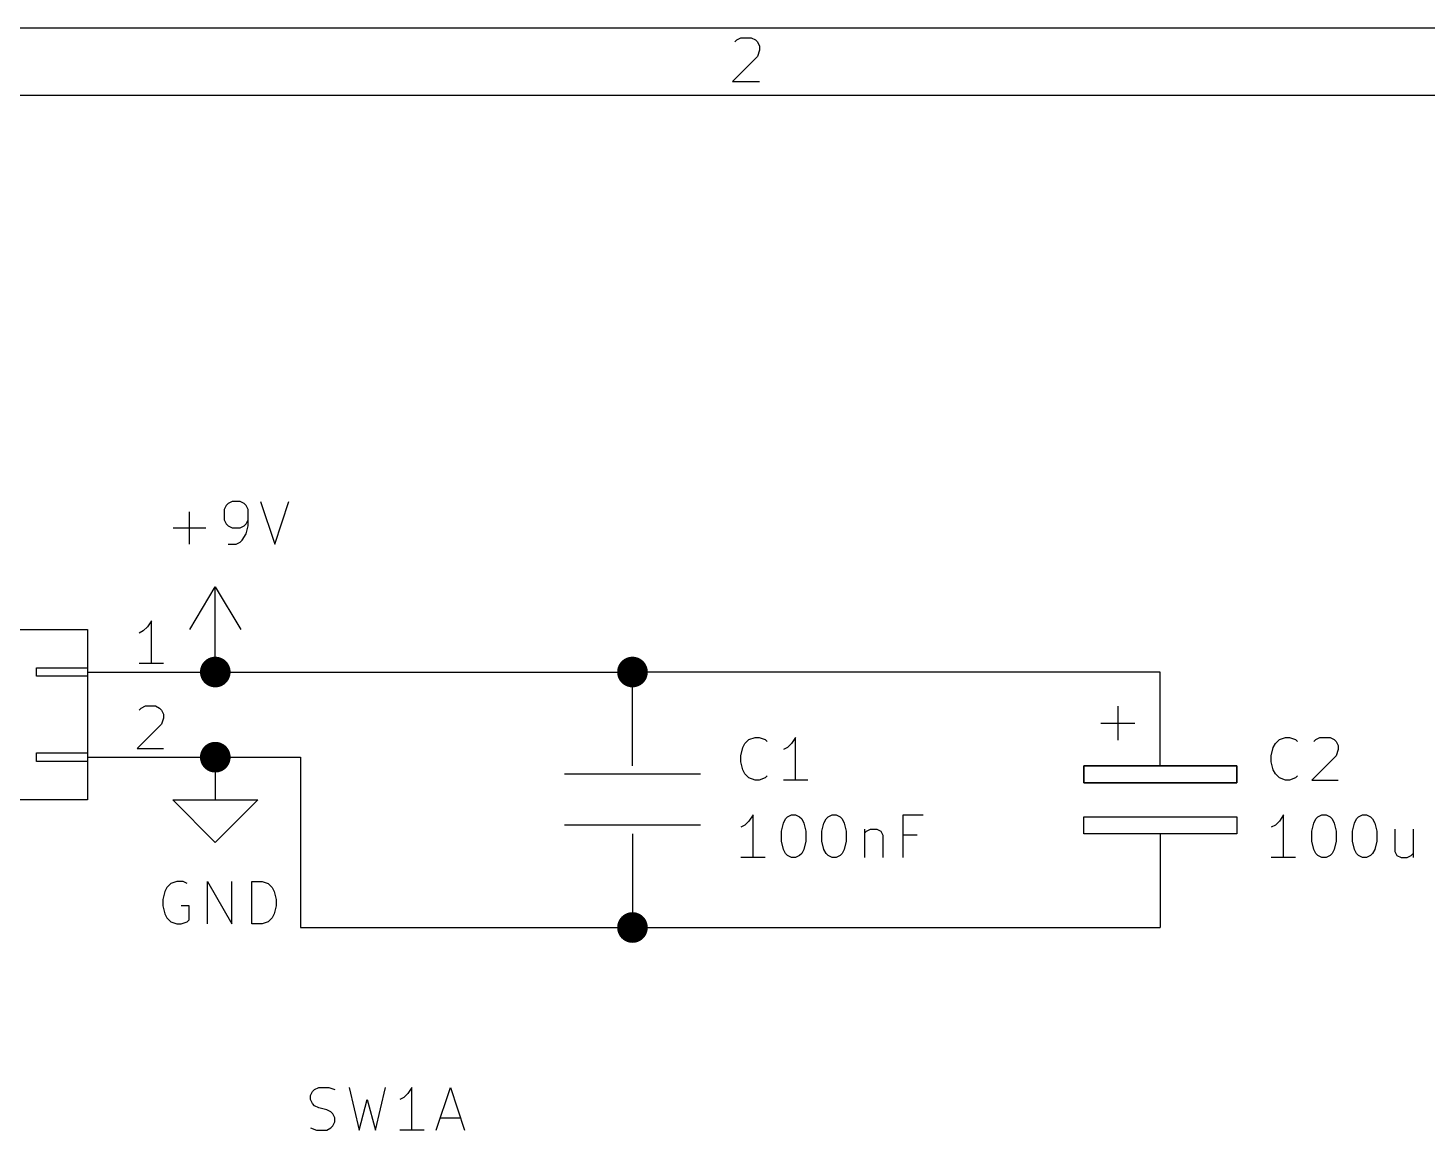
# Model space of a CAD drawing. Extents: x 0.4 to 11.3, y -7.9 to -0.4.
# Drawn here: x 2.53 to 4.173, y -1.688 to -0.394 of the extents above; entities that cross this region are included whole.
import ezdxf

# ---------------------------------------------------------------- set-up
doc = ezdxf.new("R2010")
doc.units = 0
doc.header["$MEASUREMENT"] = 0
for name, color, linetype in [('CYAN2', 4, 'CONTINUOUS'), ('GREEN3', 91, 'CONTINUOUS'), ('RED2', 1, 'CONTINUOUS'), ('RED3', 11, 'CONTINUOUS')]:
    doc.layers.add(name, color=color, linetype=linetype)

msp = doc.modelspace()

# ---------------------------------------------------------------- linework, layer by layer
at = {"layer": 'CYAN2', "linetype": 'CONTINUOUS'}
for p, q in [((2.765, -0.95218), (2.76262, -0.95457)), ((2.765, -0.95218), (2.76262, -0.95457)), ((2.76976, -0.9498), (2.765, -0.95218)), ((2.76976, -0.9498), (2.765, -0.95218)), ((2.77929, -0.9498), (2.76976, -0.9498)), ((2.77929, -0.9498), (2.76976, -0.9498)), ((2.78405, -0.95218), (2.77929, -0.9498)), ((2.78405, -0.95218), (2.77929, -0.9498)), ((2.78643, -0.95457), (2.78405, -0.95218)), ((2.78643, -0.95457), (2.78405, -0.95218)), ((2.80309, -0.9498), (2.81976, -0.9998)), ((2.80309, -0.9498), (2.81976, -0.9998)), ((2.81976, -0.9998), (2.83643, -0.9498)), ((2.81976, -0.9998), (2.83643, -0.9498)), ((2.71976, -0.9998), (2.71976, -0.96171)), ((2.71976, -0.9998), (2.71976, -0.96171)), ((2.76262, -0.95457), (2.76024, -0.95933)), ((2.76262, -0.95457), (2.76024, -0.95933)), ((2.76024, -0.95933), (2.76024, -0.97123)), ((2.76024, -0.95933), (2.76024, -0.97123)), ((2.78881, -0.95933), (2.78643, -0.95457)), ((2.78881, -0.95933), (2.78643, -0.95457)), ((2.78881, -0.97837), (2.78881, -0.95933)), ((2.78881, -0.97837), (2.78881, -0.95933)), ((2.70071, -0.98076), (2.73881, -0.98076)), ((2.70071, -0.98076), (2.73881, -0.98076)), ((2.76024, -0.97123), (2.76262, -0.976)), ((2.76024, -0.97123), (2.76262, -0.976)), ((2.76262, -0.976), (2.765, -0.97837)), ((2.76262, -0.976), (2.765, -0.97837)), ((2.765, -0.97837), (2.76976, -0.98076)), ((2.765, -0.97837), (2.76976, -0.98076)), ((2.76976, -0.98076), (2.77929, -0.98076)), ((2.76976, -0.98076), (2.77929, -0.98076)), ((2.77929, -0.98076), (2.78405, -0.97837)), ((2.77929, -0.98076), (2.78405, -0.97837)), ((2.78405, -0.97837), (2.78643, -0.976)), ((2.78405, -0.97837), (2.78643, -0.976)), ((2.78643, -0.976), (2.78881, -0.97123)), ((2.78643, -0.976), (2.78881, -0.97123)), ((2.78643, -0.9879), (2.78881, -0.97837)), ((2.78643, -0.9879), (2.78881, -0.97837)), ((2.765, -0.9998), (2.77452, -0.9998)), ((2.765, -0.9998), (2.77452, -0.9998)), ((2.77452, -0.9998), (2.77929, -0.99743)), ((2.77452, -0.9998), (2.77929, -0.99743)), ((2.77929, -0.99743), (2.78167, -0.99504)), ((2.77929, -0.99743), (2.78167, -0.99504)), ((2.78167, -0.99504), (2.78643, -0.9879)), ((2.78167, -0.99504), (2.78643, -0.9879)), ((3.3721, -1.23395), (3.37686, -1.22919)), ((3.37686, -1.22919), (3.384, -1.2268)), ((3.384, -1.2268), (3.38876, -1.2268)), ((3.38876, -1.2268), (3.39591, -1.22919)), ((3.39591, -1.22919), (3.39829, -1.23157)), ((3.43162, -1.2268), (3.42686, -1.23395)), ((3.43162, -1.2768), (3.43162, -1.2268)), ((3.9951, -1.23395), (3.99986, -1.22919)), ((3.99986, -1.22919), (4.007, -1.2268)), ((4.007, -1.2268), (4.01176, -1.2268)), ((4.01176, -1.2268), (4.01891, -1.22919)), ((4.01891, -1.22919), (4.02129, -1.23157)), ((4.04034, -1.23157), (4.04272, -1.22919)), ((4.04272, -1.22919), (4.04748, -1.2268)), ((4.04748, -1.2268), (4.05939, -1.2268)), ((4.05939, -1.2268), (4.06415, -1.22919)), ((4.06415, -1.22919), (4.06653, -1.23157)), ((4.06653, -1.23157), (4.06891, -1.23633)), ((3.36734, -1.24823), (3.36972, -1.23871)), ((3.36734, -1.25537), (3.36734, -1.24823)), ((3.36972, -1.23871), (3.3721, -1.23395)), ((3.4221, -1.23871), (3.41734, -1.24109)), ((3.42686, -1.23395), (3.4221, -1.23871)), ((3.99034, -1.24823), (3.99272, -1.23871)), ((3.99034, -1.25537), (3.99034, -1.24823)), ((3.99272, -1.23871), (3.9951, -1.23395)), ((4.06653, -1.24823), (4.03796, -1.2768)), ((4.06891, -1.24109), (4.06653, -1.24823)), ((4.06891, -1.23633), (4.06891, -1.24109)), ((3.36972, -1.2649), (3.36734, -1.25537)), ((3.3721, -1.26966), (3.36972, -1.2649)), ((3.99272, -1.2649), (3.99034, -1.25537)), ((3.9951, -1.26966), (3.99272, -1.2649)), ((3.37686, -1.27443), (3.3721, -1.26966)), ((3.384, -1.2768), (3.37686, -1.27443)), ((3.38876, -1.2768), (3.384, -1.2768)), ((3.39591, -1.27443), (3.38876, -1.2768)), ((3.39829, -1.27204), (3.39591, -1.27443)), ((3.44591, -1.2768), (3.41734, -1.2768)), ((3.99986, -1.27443), (3.9951, -1.26966)), ((4.007, -1.2768), (3.99986, -1.27443)), ((4.01176, -1.2768), (4.007, -1.2768)), ((4.01891, -1.27443), (4.01176, -1.2768)), ((4.02129, -1.27204), (4.01891, -1.27443)), ((4.03796, -1.2768), (4.06891, -1.2768)), ((3.3721, -1.32971), (3.36734, -1.33209)), ((3.37686, -1.32495), (3.3721, -1.32971)), ((3.38162, -1.3178), (3.37686, -1.32495)), ((3.38162, -1.3678), (3.38162, -1.3178)), ((3.41496, -1.33685), (3.41733, -1.32733)), ((3.41733, -1.32733), (3.41972, -1.32257)), ((3.41972, -1.32257), (3.4221, -1.32019)), ((3.4221, -1.32019), (3.42686, -1.3178)), ((3.42686, -1.3178), (3.43162, -1.3178)), ((3.43162, -1.3178), (3.43638, -1.32019)), ((3.43638, -1.32019), (3.43876, -1.32257)), ((3.43876, -1.32257), (3.44115, -1.32733)), ((3.44115, -1.32733), (3.44353, -1.33685)), ((3.46257, -1.33685), (3.46495, -1.32733)), ((3.46495, -1.32733), (3.46733, -1.32257)), ((3.46733, -1.32257), (3.46972, -1.32019)), ((3.46972, -1.32019), (3.47448, -1.3178)), ((3.47448, -1.3178), (3.47924, -1.3178)), ((3.47924, -1.3178), (3.484, -1.32019)), ((3.484, -1.32019), (3.48638, -1.32257)), ((3.48638, -1.32257), (3.48876, -1.32733)), ((3.48876, -1.32733), (3.49115, -1.33685)), ((3.55781, -1.3678), (3.55781, -1.3178)), ((3.55781, -1.3178), (3.58162, -1.3178)), ((3.9951, -1.32971), (3.99034, -1.33209)), ((3.99986, -1.32495), (3.9951, -1.32971)), ((4.00462, -1.3178), (3.99986, -1.32495)), ((4.00462, -1.3678), (4.00462, -1.3178)), ((4.03796, -1.33685), (4.04033, -1.32733)), ((4.04033, -1.32733), (4.04272, -1.32257)), ((4.04272, -1.32257), (4.0451, -1.32019)), ((4.0451, -1.32019), (4.04986, -1.3178)), ((4.04986, -1.3178), (4.05462, -1.3178)), ((4.05462, -1.3178), (4.05938, -1.32019)), ((4.05938, -1.32019), (4.06176, -1.32257)), ((4.06176, -1.32257), (4.06415, -1.32733)), ((4.06415, -1.32733), (4.06653, -1.33685)), ((4.08557, -1.33685), (4.08795, -1.32733)), ((4.08795, -1.32733), (4.09033, -1.32257)), ((4.09033, -1.32257), (4.09272, -1.32019)), ((4.09272, -1.32019), (4.09748, -1.3178)), ((4.09748, -1.3178), (4.10224, -1.3178)), ((4.10224, -1.3178), (4.107, -1.32019)), ((4.107, -1.32019), (4.10938, -1.32257)), ((4.10938, -1.32257), (4.11176, -1.32733)), ((4.11176, -1.32733), (4.11415, -1.33685)), ((3.41496, -1.34876), (3.41496, -1.33685)), ((3.44353, -1.33685), (3.44353, -1.34876)), ((3.46257, -1.34876), (3.46257, -1.33685)), ((3.49115, -1.33685), (3.49115, -1.34876)), ((3.51257, -1.33447), (3.51257, -1.3678)), ((3.51257, -1.33923), (3.51495, -1.33685)), ((3.51495, -1.33685), (3.51972, -1.33447)), ((3.51972, -1.33447), (3.52686, -1.33447)), ((3.52686, -1.33447), (3.53162, -1.33685)), ((3.53162, -1.33685), (3.534, -1.34161)), ((3.534, -1.34161), (3.534, -1.3678)), ((3.57448, -1.34161), (3.55781, -1.34161)), ((4.03796, -1.34876), (4.03796, -1.33685)), ((4.06653, -1.33685), (4.06653, -1.34876)), ((4.08557, -1.34876), (4.08557, -1.33685)), ((4.11415, -1.33685), (4.11415, -1.34876)), ((4.13557, -1.33447), (4.13557, -1.36066)), ((4.157, -1.33447), (4.157, -1.3678)), ((3.41733, -1.35828), (3.41496, -1.34876)), ((3.41972, -1.36304), (3.41733, -1.35828)), ((3.4221, -1.36543), (3.41972, -1.36304)), ((3.43876, -1.36304), (3.43638, -1.36543)), ((3.44115, -1.35828), (3.43876, -1.36304)), ((3.44353, -1.34876), (3.44115, -1.35828)), ((3.46495, -1.35828), (3.46257, -1.34876)), ((3.46733, -1.36304), (3.46495, -1.35828)), ((3.46972, -1.36543), (3.46733, -1.36304)), ((3.48638, -1.36304), (3.484, -1.36543)), ((3.48876, -1.35828), (3.48638, -1.36304)), ((3.49115, -1.34876), (3.48876, -1.35828)), ((4.04033, -1.35828), (4.03796, -1.34876)), ((4.04272, -1.36304), (4.04033, -1.35828)), ((4.0451, -1.36543), (4.04272, -1.36304)), ((4.06176, -1.36304), (4.05938, -1.36543)), ((4.06415, -1.35828), (4.06176, -1.36304)), ((4.06653, -1.34876), (4.06415, -1.35828)), ((4.08795, -1.35828), (4.08557, -1.34876)), ((4.09033, -1.36304), (4.08795, -1.35828)), ((4.09272, -1.36543), (4.09033, -1.36304)), ((4.10938, -1.36304), (4.107, -1.36543)), ((4.11176, -1.35828), (4.10938, -1.36304)), ((4.11415, -1.34876), (4.11176, -1.35828)), ((4.13557, -1.36066), (4.13795, -1.36543)), ((4.15462, -1.36543), (4.157, -1.36304)), ((3.39591, -1.3678), (3.36734, -1.3678)), ((3.42686, -1.3678), (3.4221, -1.36543)), ((3.43162, -1.3678), (3.42686, -1.3678)), ((3.43638, -1.36543), (3.43162, -1.3678)), ((3.47448, -1.3678), (3.46972, -1.36543)), ((3.47924, -1.3678), (3.47448, -1.3678)), ((3.484, -1.36543), (3.47924, -1.3678)), ((4.01891, -1.3678), (3.99034, -1.3678)), ((4.04986, -1.3678), (4.0451, -1.36543)), ((4.05462, -1.3678), (4.04986, -1.3678)), ((4.05938, -1.36543), (4.05462, -1.3678)), ((4.09748, -1.3678), (4.09272, -1.36543)), ((4.10224, -1.3678), (4.09748, -1.3678)), ((4.107, -1.36543), (4.10224, -1.3678)), ((4.13795, -1.36543), (4.14272, -1.3678)), ((4.14272, -1.3678), (4.14986, -1.3678)), ((4.14986, -1.3678), (4.15462, -1.36543)), ((2.705, -1.3958), (2.69786, -1.39819)), ((2.705, -1.3958), (2.69786, -1.39819)), ((2.71214, -1.3958), (2.705, -1.3958)), ((2.71214, -1.3958), (2.705, -1.3958)), ((2.71691, -1.39819), (2.71214, -1.3958)), ((2.71691, -1.39819), (2.71214, -1.3958)), ((2.74071, -1.4458), (2.74071, -1.3958)), ((2.74071, -1.3958), (2.76928, -1.4458)), ((2.74071, -1.4458), (2.74071, -1.3958)), ((2.74071, -1.3958), (2.76928, -1.4458)), ((2.76928, -1.4458), (2.76928, -1.3958)), ((2.76928, -1.4458), (2.76928, -1.3958)), ((2.79309, -1.4458), (2.79309, -1.3958)), ((2.79309, -1.3958), (2.805, -1.3958)), ((2.79309, -1.4458), (2.79309, -1.3958)), ((2.79309, -1.3958), (2.805, -1.3958)), ((2.805, -1.3958), (2.81214, -1.39819)), ((2.805, -1.3958), (2.81214, -1.39819)), ((2.69071, -1.40771), (2.68833, -1.41723)), ((2.69071, -1.40771), (2.68833, -1.41723)), ((2.69309, -1.40295), (2.69071, -1.40771)), ((2.69309, -1.40295), (2.69071, -1.40771)), ((2.69786, -1.39819), (2.69309, -1.40295)), ((2.69786, -1.39819), (2.69309, -1.40295)), ((2.81214, -1.39819), (2.81691, -1.40295)), ((2.81214, -1.39819), (2.81691, -1.40295)), ((2.81691, -1.40295), (2.81929, -1.40771)), ((2.81691, -1.40295), (2.81929, -1.40771)), ((2.81929, -1.40771), (2.82167, -1.41723)), ((2.81929, -1.40771), (2.82167, -1.41723)), ((2.68833, -1.41723), (2.68833, -1.42437)), ((2.68833, -1.41723), (2.68833, -1.42437)), ((2.68833, -1.42437), (2.69071, -1.4339)), ((2.68833, -1.42437), (2.69071, -1.4339)), ((2.71928, -1.42437), (2.70976, -1.42437)), ((2.71928, -1.42437), (2.70976, -1.42437)), ((2.71928, -1.44104), (2.71928, -1.42437)), ((2.71928, -1.44104), (2.71928, -1.42437)), ((2.82167, -1.42437), (2.81929, -1.4339)), ((2.82167, -1.42437), (2.81929, -1.4339)), ((2.82167, -1.41723), (2.82167, -1.42437)), ((2.82167, -1.41723), (2.82167, -1.42437)), ((2.69071, -1.4339), (2.69309, -1.43866)), ((2.69071, -1.4339), (2.69309, -1.43866)), ((2.69309, -1.43866), (2.69786, -1.44343)), ((2.69309, -1.43866), (2.69786, -1.44343)), ((2.69786, -1.44343), (2.705, -1.4458)), ((2.69786, -1.44343), (2.705, -1.4458)), ((2.705, -1.4458), (2.70976, -1.4458)), ((2.705, -1.4458), (2.70976, -1.4458)), ((2.70976, -1.4458), (2.71691, -1.44343)), ((2.70976, -1.4458), (2.71691, -1.44343)), ((2.71691, -1.44343), (2.71928, -1.44104)), ((2.71691, -1.44343), (2.71928, -1.44104)), ((2.805, -1.4458), (2.79309, -1.4458)), ((2.805, -1.4458), (2.79309, -1.4458)), ((2.81214, -1.44343), (2.805, -1.4458)), ((2.81214, -1.44343), (2.805, -1.4458)), ((2.81691, -1.43866), (2.81214, -1.44343)), ((2.81691, -1.43866), (2.81214, -1.44343)), ((2.81929, -1.4339), (2.81691, -1.43866)), ((2.81929, -1.4339), (2.81691, -1.43866)), ((2.86191, -1.64733), (2.86428, -1.64257)), ((2.86428, -1.64257), (2.86667, -1.64019)), ((2.86667, -1.64019), (2.87143, -1.6378)), ((2.87143, -1.6378), (2.88333, -1.6378)), ((2.88333, -1.6378), (2.89048, -1.64019)), ((2.90714, -1.6378), (2.91905, -1.6878)), ((2.93809, -1.6878), (2.95, -1.6378)), ((2.98095, -1.6378), (2.97619, -1.64495)), ((2.98095, -1.6878), (2.98095, -1.6378)), ((3.00952, -1.6878), (3.02619, -1.6378)), ((3.02619, -1.6378), (3.04285, -1.6878)), ((2.86191, -1.65209), (2.86191, -1.64733)), ((2.86428, -1.65685), (2.86191, -1.65209)), ((2.86667, -1.65923), (2.86428, -1.65685)), ((2.87143, -1.66161), (2.86667, -1.65923)), ((2.91905, -1.6878), (2.92857, -1.65209)), ((2.92857, -1.65209), (2.93809, -1.6878)), ((2.97143, -1.64971), (2.96667, -1.65209)), ((2.97619, -1.64495), (2.97143, -1.64971)), ((2.88095, -1.664), (2.87143, -1.66161)), ((2.88571, -1.66637), (2.88095, -1.664)), ((2.88809, -1.66876), (2.88571, -1.66637)), ((2.89048, -1.67352), (2.88809, -1.66876)), ((2.89048, -1.67828), (2.89048, -1.67352)), ((3.01428, -1.67352), (3.03809, -1.67352)), ((2.86191, -1.68543), (2.86905, -1.6878)), ((2.86905, -1.6878), (2.88095, -1.6878)), ((2.88095, -1.6878), (2.88571, -1.68543)), ((2.88571, -1.68543), (2.88809, -1.68304)), ((2.88809, -1.68304), (2.89048, -1.67828)), ((2.99524, -1.6878), (2.96667, -1.6878))]:
    msp.add_line(p, q, dxfattribs=at)
at = {"layer": 'GREEN3', "linetype": 'CONTINUOUS'}
for p, q in [((2.75, -1.15), (3.24, -1.15)), ((3.86, -1.15), (3.24, -1.15)), ((2.75, -1.25), (2.85, -1.25)), ((2.85, -1.25), (2.85, -1.45)), ((2.85, -1.45), (3.24, -1.45)), ((3.24, -1.45), (3.86, -1.45))]:
    msp.add_line(p, q, dxfattribs=at)
at = {"layer": 'GREEN3', "const_width": 0.018}
for points in [[(2.741, -1.15, 1), (2.759, -1.15, 1)], [(3.231, -1.15, 1), (3.249, -1.15, 1)], [(2.741, -1.25, 1), (2.759, -1.25, 1)], [(3.231, -1.45, 1), (3.249, -1.45, 1)]]:
    msp.add_lwpolyline(points, format="xyb", close=True, dxfattribs=at)
at = {"layer": 'RED2', "linetype": 'CONTINUOUS'}
for p, q in [((0.3937, -0.3937), (11.2993, -0.3937)), ((3.36009, -0.41014), (3.36252, -0.4077)), ((3.36252, -0.4077), (3.3674, -0.40526)), ((3.3674, -0.40526), (3.37958, -0.40526)), ((3.37958, -0.40526), (3.38446, -0.4077)), ((3.38446, -0.4077), (3.38689, -0.41014)), ((3.38689, -0.41014), (3.38933, -0.41501)), ((3.38689, -0.4272), (3.35765, -0.45644)), ((3.38933, -0.41989), (3.38689, -0.4272)), ((3.38933, -0.41501), (3.38933, -0.41989)), ((3.35765, -0.45644), (3.38933, -0.45644)), ((0.47244, -0.47244), (11.2206, -0.47244)), ((2.72, -1.1), (2.75, -1.05)), ((2.75, -1.15), (2.75, -1.05)), ((2.75, -1.05), (2.78, -1.1)), ((2.5, -1.1), (2.6, -1.1)), ((2.6, -1.1), (2.6, -1.3)), ((2.54, -1.155), (2.54, -1.145)), ((2.54, -1.145), (2.6, -1.145)), ((2.6, -1.145), (2.6, -1.155)), ((2.6, -1.15), (2.75, -1.15)), ((2.6, -1.15), (2.75, -1.15)), ((3.24, -1.26), (3.24, -1.15)), ((3.86, -1.26), (3.86, -1.15)), ((2.6, -1.155), (2.54, -1.155)), ((3.81, -1.19), (3.81, -1.23)), ((3.79, -1.21), (3.83, -1.21)), ((2.54, -1.255), (2.54, -1.245)), ((2.54, -1.245), (2.6, -1.245)), ((2.6, -1.245), (2.6, -1.255)), ((2.6, -1.255), (2.54, -1.255)), ((2.6, -1.25), (2.75, -1.25)), ((2.6, -1.25), (2.75, -1.25)), ((2.75, -1.25), (2.75, -1.3)), ((3.77, -1.28), (3.77, -1.26)), ((3.77, -1.26), (3.77, -1.28)), ((3.95, -1.26), (3.77, -1.26)), ((3.77, -1.26), (3.95, -1.26)), ((3.95, -1.26), (3.95, -1.28)), ((3.95, -1.28), (3.95, -1.26)), ((3.32, -1.27), (3.16, -1.27)), ((3.77, -1.28), (3.95, -1.28)), ((3.95, -1.28), (3.77, -1.28)), ((2.6, -1.3), (2.5, -1.3)), ((2.75, -1.35), (2.7, -1.3)), ((2.7, -1.3), (2.75, -1.3)), ((2.75, -1.3), (2.8, -1.3)), ((2.8, -1.3), (2.75, -1.35)), ((3.32, -1.33), (3.16, -1.33)), ((3.77, -1.34), (3.77, -1.32)), ((3.77, -1.32), (3.95, -1.32)), ((3.95, -1.32), (3.95, -1.34)), ((3.24, -1.34), (3.24, -1.45)), ((3.95, -1.34), (3.77, -1.34)), ((3.86, -1.34), (3.86, -1.45))]:
    msp.add_line(p, q, dxfattribs=at)
at = {"layer": 'RED3', "linetype": 'CONTINUOUS'}
for p, q in [((2.67024, -1.09702), (2.66548, -1.10178)), ((2.67024, -1.09702), (2.66548, -1.10178)), ((2.675, -1.08988), (2.67024, -1.09702)), ((2.675, -1.08988), (2.67024, -1.09702)), ((2.675, -1.13988), (2.675, -1.08988)), ((2.675, -1.13988), (2.675, -1.08988)), ((2.66548, -1.10178), (2.66072, -1.10417)), ((2.66548, -1.10178), (2.66072, -1.10417)), ((2.68929, -1.13988), (2.66072, -1.13988)), ((2.68929, -1.13988), (2.66072, -1.13988)), ((2.66072, -1.19464), (2.66309, -1.19226)), ((2.66072, -1.19464), (2.66309, -1.19226)), ((2.66309, -1.19226), (2.66786, -1.18988)), ((2.66309, -1.19226), (2.66786, -1.18988)), ((2.66786, -1.18988), (2.67976, -1.18988)), ((2.66786, -1.18988), (2.67976, -1.18988)), ((2.67976, -1.18988), (2.68452, -1.19226)), ((2.67976, -1.18988), (2.68452, -1.19226)), ((2.68452, -1.19226), (2.68691, -1.19464)), ((2.68452, -1.19226), (2.68691, -1.19464)), ((2.68691, -1.19464), (2.68929, -1.1994)), ((2.68691, -1.19464), (2.68929, -1.1994)), ((2.68929, -1.1994), (2.68929, -1.20417)), ((2.68929, -1.1994), (2.68929, -1.20417)), ((2.68691, -1.21131), (2.65833, -1.23988)), ((2.68691, -1.21131), (2.65833, -1.23988)), ((2.68929, -1.20417), (2.68691, -1.21131)), ((2.68929, -1.20417), (2.68691, -1.21131)), ((2.65833, -1.23988), (2.68929, -1.23988)), ((2.65833, -1.23988), (2.68929, -1.23988))]:
    msp.add_line(p, q, dxfattribs=at)

doc.saveas('drawing.dxf')
